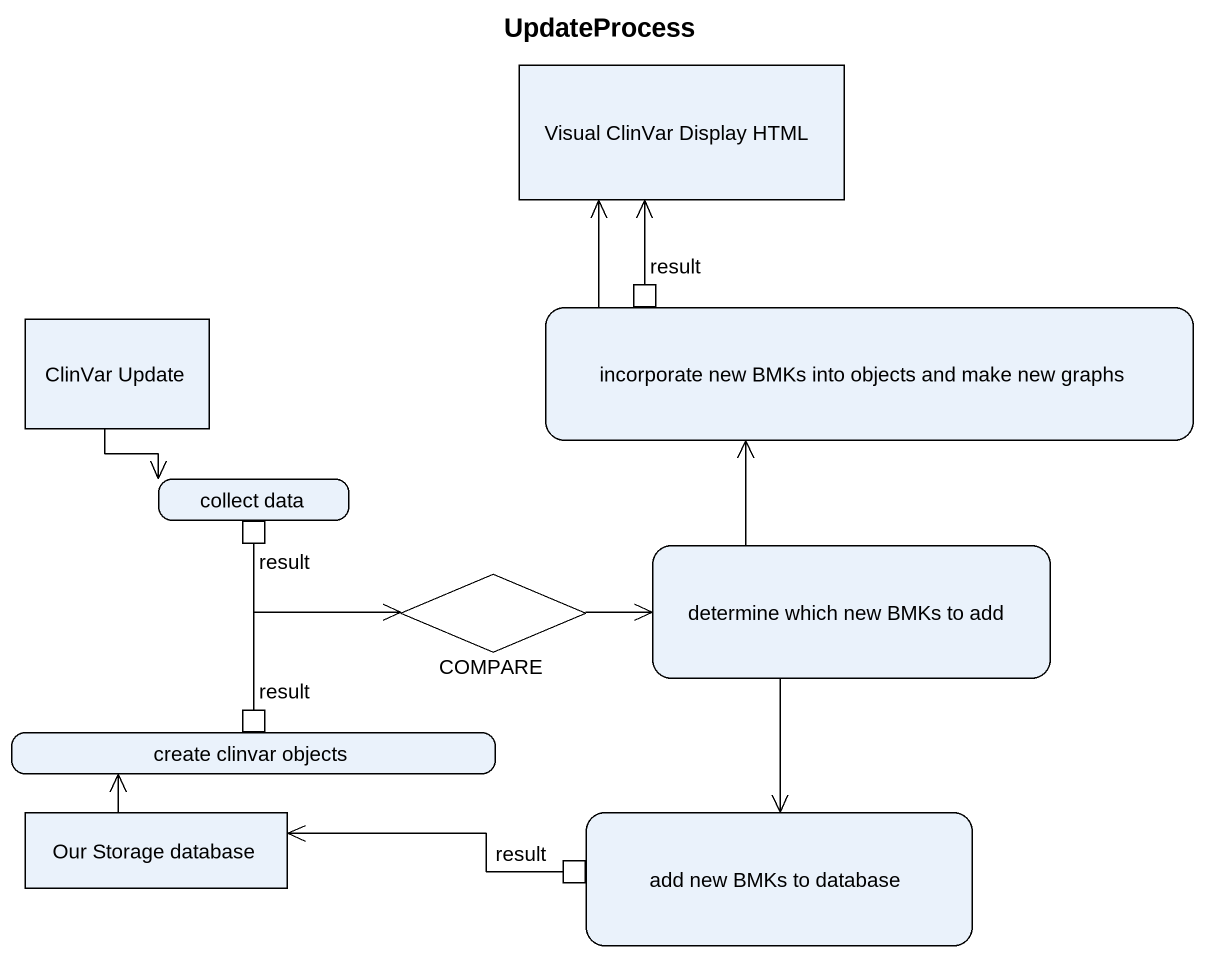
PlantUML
@startuml
title UpdateProcess
hide empty description
state "Visual ClinVar Display HTML" as Visual_ClinVar_Display_HTML <<object>>
state "ClinVar Update" as ClinVar_Update <<object>>
state "incorporate new BMKs into objects and make new graphs" as incorporate_new_BMKs_into {
  state result <<outputPin>>
}
state "collect data" as collect_data {
  state "result" as result_2 <<outputPin>>
}
state "determine which new BMKs to add" as determine_which_new_BMKs_to
state COMPARE <<choice>>
state "create clinvar objects" as create_clinvar_objects {
  state "result" as result_3 <<outputPin>>
}
state "Our Storage database" as Our_Storage_database <<object>>
state "add new BMKs to database" as add_new_BMKs_to_database {
  state "result" as result_4 <<outputPin>>
}
result -up-> Visual_ClinVar_Display_HTML
ClinVar_Update --> collect_data
incorporate_new_BMKs_into -up-> Visual_ClinVar_Display_HTML
result_2 -right-> COMPARE
determine_which_new_BMKs_to -up-> incorporate_new_BMKs_into
determine_which_new_BMKs_to --> add_new_BMKs_to_database
COMPARE -right-> determine_which_new_BMKs_to
result_3 -right-> COMPARE
Our_Storage_database -up-> create_clinvar_objects
result_4 -left-> Our_Storage_database
@enduml
